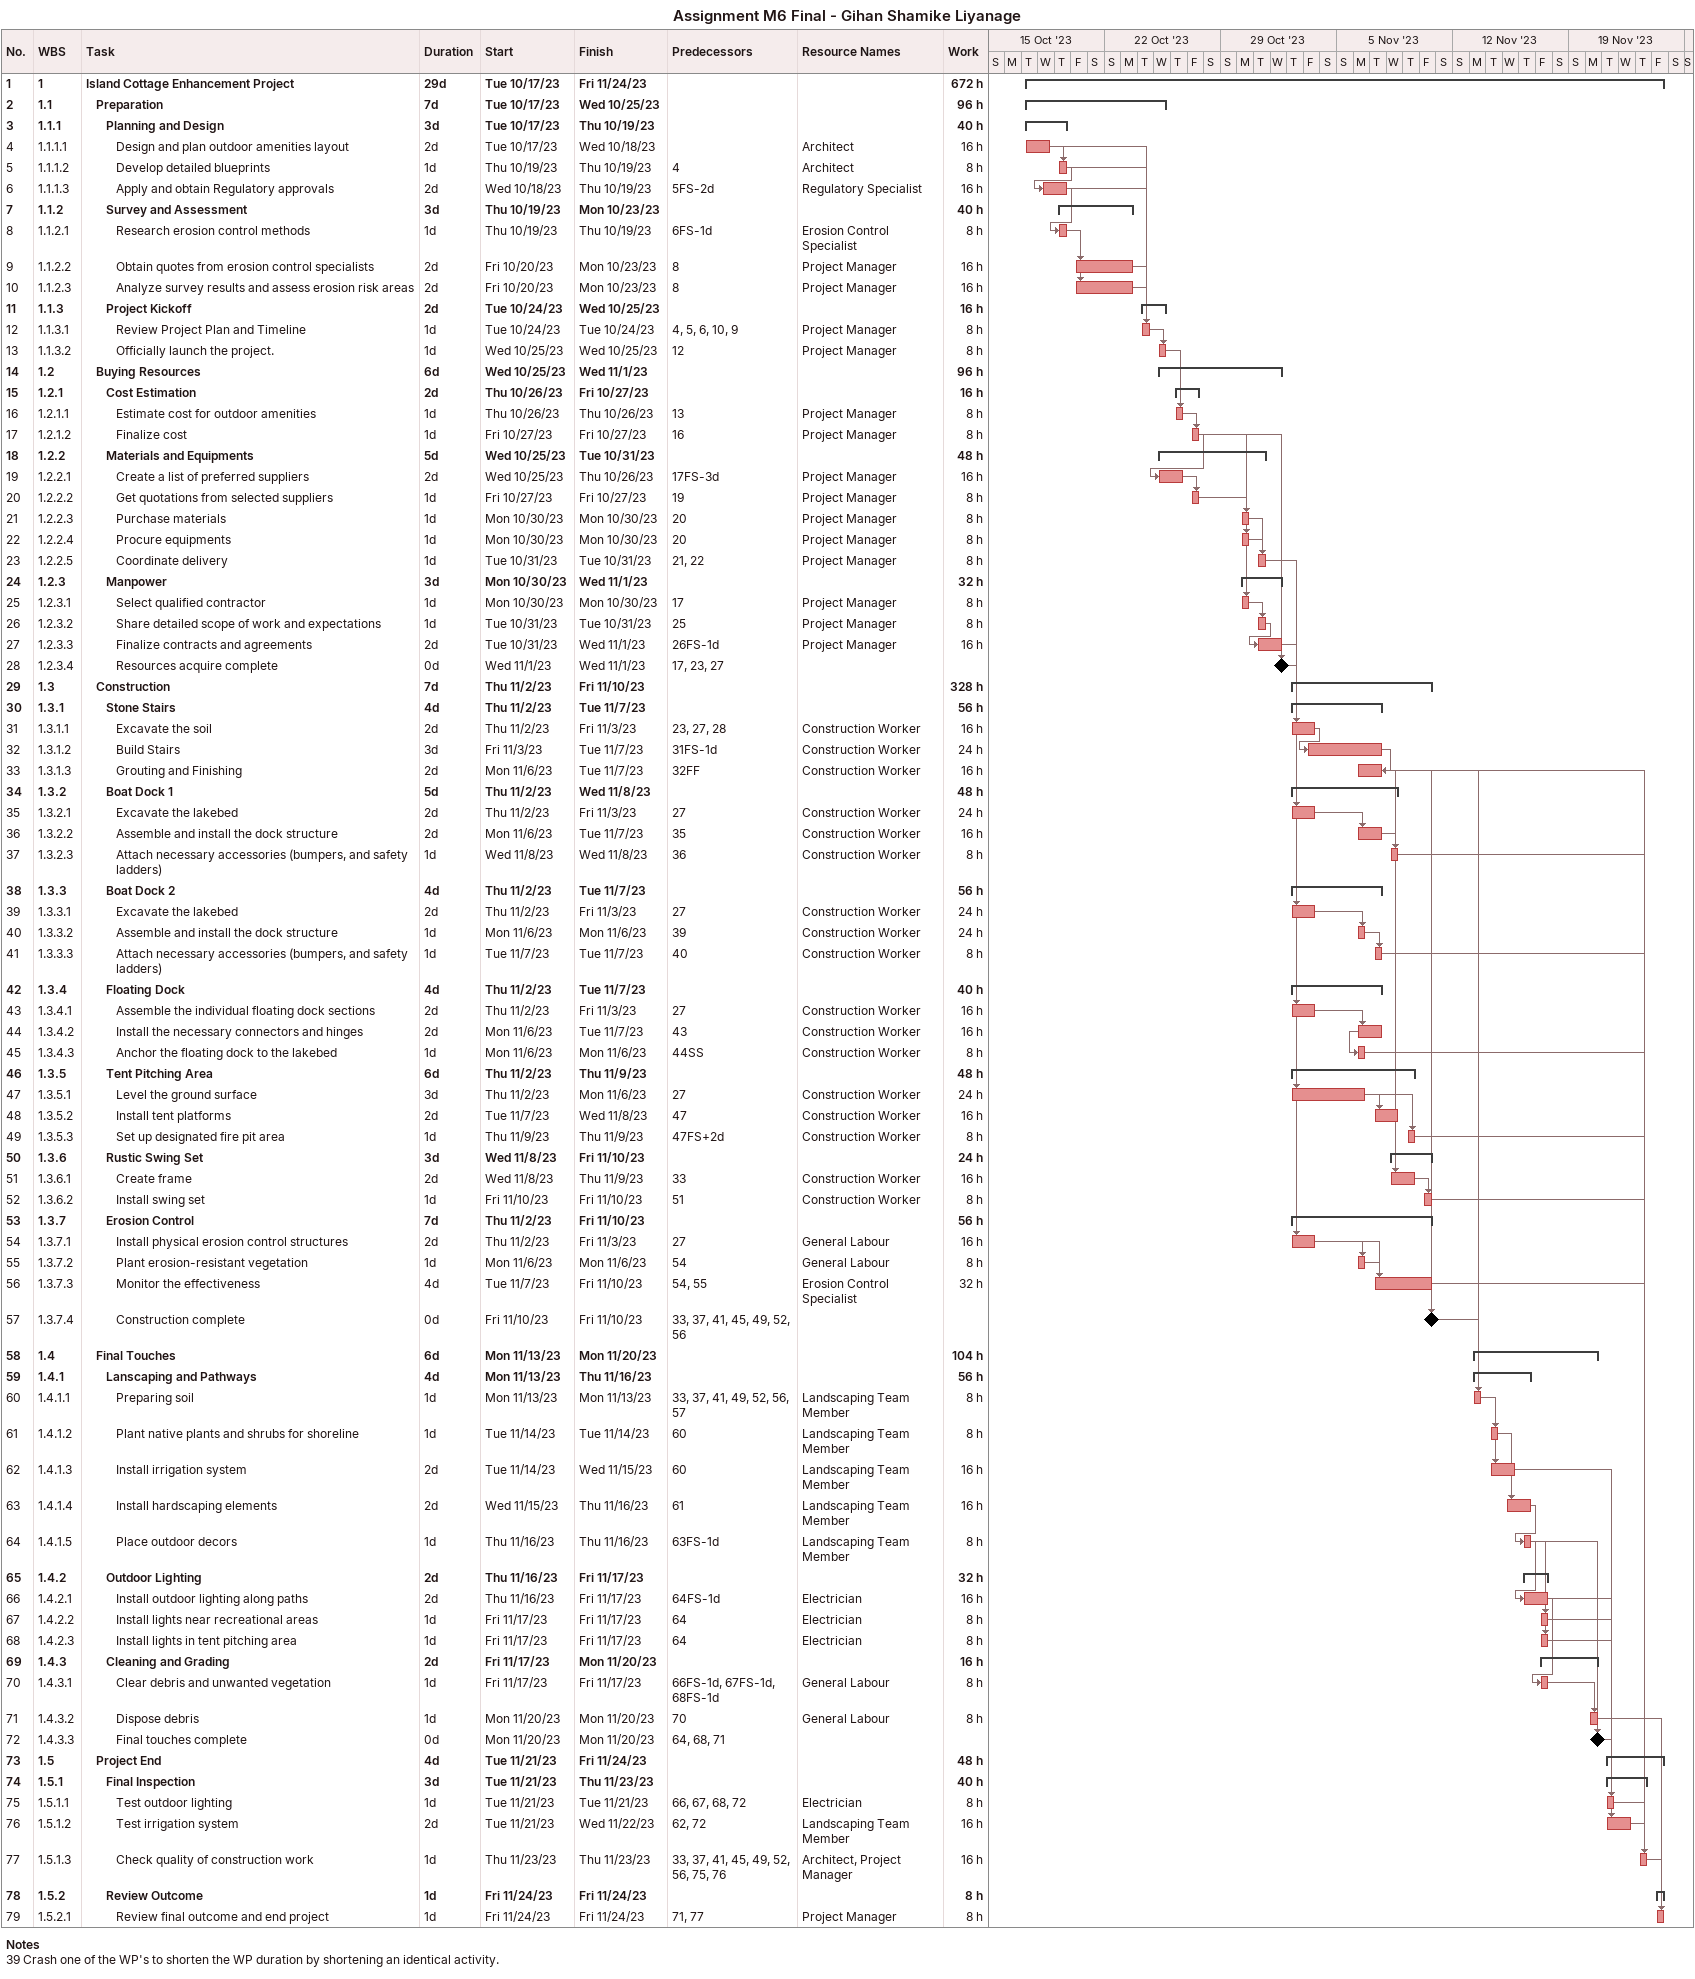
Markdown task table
Assignment M6 Final - Gihan Shamike Liyanage

| ID | WBS | Task | Duration | Start | Finish | Predecessors | Resources | Work (h) |
|---|---|---|---|---|---|---|---|---|
| 1 | 1 | **Island Cottage Enhancement Project** | 29d | 2023-10-17 | 2023-11-24 |  |  | 672 |
| 2 | 1.1 | **Preparation** | 7d | 2023-10-17 | 2023-10-25 |  |  | 96 |
| 3 | 1.1.1 | **Planning and Design** | 3d | 2023-10-17 | 2023-10-19 |  |  | 40 |
| 4 | 1.1.1.1 | Design and plan outdoor amenities layout | 2d | 2023-10-17 | 2023-10-18 |  | Architect | 16 |
| 5 | 1.1.1.2 | Develop detailed blueprints | 1d | 2023-10-19 | 2023-10-19 | 4 | Architect | 8 |
| 6 | 1.1.1.3 | Apply and obtain Regulatory approvals | 2d | 2023-10-18 | 2023-10-19 | 5FS-2d | Regulatory Specialist | 16 |
| 7 | 1.1.2 | **Survey and Assessment** | 3d | 2023-10-19 | 2023-10-23 |  |  | 40 |
| 8 | 1.1.2.1 | Research erosion control methods | 1d | 2023-10-19 | 2023-10-19 | 6FS-1d | Erosion Control Specialist | 8 |
| 9 | 1.1.2.2 | Obtain quotes from erosion control specialists | 2d | 2023-10-20 | 2023-10-23 | 8 | Project Manager | 16 |
| 10 | 1.1.2.3 | Analyze survey results and assess erosion risk areas | 2d | 2023-10-20 | 2023-10-23 | 8 | Project Manager | 16 |
| 11 | 1.1.3 | **Project Kickoff** | 2d | 2023-10-24 | 2023-10-25 |  |  | 16 |
| 12 | 1.1.3.1 | Review Project Plan and Timeline | 1d | 2023-10-24 | 2023-10-24 | 4, 5, 6, 10, 9 | Project Manager | 8 |
| 13 | 1.1.3.2 | Officially launch the project. | 1d | 2023-10-25 | 2023-10-25 | 12 | Project Manager | 8 |
| 14 | 1.2 | **Buying Resources** | 6d | 2023-10-25 | 2023-11-01 |  |  | 96 |
| 15 | 1.2.1 | **Cost Estimation** | 2d | 2023-10-26 | 2023-10-27 |  |  | 16 |
| 16 | 1.2.1.1 | Estimate cost for outdoor amenities | 1d | 2023-10-26 | 2023-10-26 | 13 | Project Manager | 8 |
| 17 | 1.2.1.2 | Finalize cost | 1d | 2023-10-27 | 2023-10-27 | 16 | Project Manager | 8 |
| 18 | 1.2.2 | **Materials and Equipments** | 5d | 2023-10-25 | 2023-10-31 |  |  | 48 |
| 19 | 1.2.2.1 | Create a list of preferred suppliers | 2d | 2023-10-25 | 2023-10-26 | 17FS-3d | Project Manager | 16 |
| 20 | 1.2.2.2 | Get quotations from selected suppliers | 1d | 2023-10-27 | 2023-10-27 | 19 | Project Manager | 8 |
| 21 | 1.2.2.3 | Purchase materials | 1d | 2023-10-30 | 2023-10-30 | 20 | Project Manager | 8 |
| 22 | 1.2.2.4 | Procure equipments | 1d | 2023-10-30 | 2023-10-30 | 20 | Project Manager | 8 |
| 23 | 1.2.2.5 | Coordinate delivery | 1d | 2023-10-31 | 2023-10-31 | 21, 22 | Project Manager | 8 |
| 24 | 1.2.3 | **Manpower** | 3d | 2023-10-30 | 2023-11-01 |  |  | 32 |
| 25 | 1.2.3.1 | Select qualified contractor | 1d | 2023-10-30 | 2023-10-30 | 17 | Project Manager | 8 |
| 26 | 1.2.3.2 | Share detailed scope of work and expectations | 1d | 2023-10-31 | 2023-10-31 | 25 | Project Manager | 8 |
| 27 | 1.2.3.3 | Finalize contracts and agreements | 2d | 2023-10-31 | 2023-11-01 | 26FS-1d | Project Manager | 16 |
| 28 | 1.2.3.4 | Resources acquire complete | 0d | 2023-11-01 | 2023-11-01 | 17, 23, 27 |  |  |
| 29 | 1.3 | **Construction** | 7d | 2023-11-02 | 2023-11-10 |  |  | 328 |
| 30 | 1.3.1 | **Stone Stairs** | 4d | 2023-11-02 | 2023-11-07 |  |  | 56 |
| 31 | 1.3.1.1 | Excavate the soil | 2d | 2023-11-02 | 2023-11-03 | 23, 27, 28 | Construction Worker | 16 |
| 32 | 1.3.1.2 | Build Stairs | 3d | 2023-11-03 | 2023-11-07 | 31FS-1d | Construction Worker | 24 |
| 33 | 1.3.1.3 | Grouting and Finishing | 2d | 2023-11-06 | 2023-11-07 | 32FF | Construction Worker | 16 |
| 34 | 1.3.2 | **Boat Dock 1** | 5d | 2023-11-02 | 2023-11-08 |  |  | 48 |
| 35 | 1.3.2.1 | Excavate the lakebed | 2d | 2023-11-02 | 2023-11-03 | 27 | Construction Worker | 24 |
| 36 | 1.3.2.2 | Assemble and install the dock structure | 2d | 2023-11-06 | 2023-11-07 | 35 | Construction Worker | 16 |
| 37 | 1.3.2.3 | Attach necessary accessories (bumpers, and safety ladders) | 1d | 2023-11-08 | 2023-11-08 | 36 | Construction Worker | 8 |
| 38 | 1.3.3 | **Boat Dock 2** | 4d | 2023-11-02 | 2023-11-07 |  |  | 56 |
| 39 | 1.3.3.1 | Excavate the lakebed | 2d | 2023-11-02 | 2023-11-03 | 27 | Construction Worker | 24 |
| 40 | 1.3.3.2 | Assemble and install the dock structure | 1d | 2023-11-06 | 2023-11-06 | 39 | Construction Worker | 24 |
| 41 | 1.3.3.3 | Attach necessary accessories (bumpers, and safety ladders) | 1d | 2023-11-07 | 2023-11-07 | 40 | Construction Worker | 8 |
| 42 | 1.3.4 | **Floating Dock** | 4d | 2023-11-02 | 2023-11-07 |  |  | 40 |
| 43 | 1.3.4.1 | Assemble the individual floating dock sections | 2d | 2023-11-02 | 2023-11-03 | 27 | Construction Worker | 16 |
| 44 | 1.3.4.2 | Install the necessary connectors and hinges | 2d | 2023-11-06 | 2023-11-07 | 43 | Construction Worker | 16 |
| 45 | 1.3.4.3 | Anchor the floating dock to the lakebed | 1d | 2023-11-06 | 2023-11-06 | 44SS | Construction Worker | 8 |
| 46 | 1.3.5 | **Tent Pitching Area** | 6d | 2023-11-02 | 2023-11-09 |  |  | 48 |
| 47 | 1.3.5.1 | Level the ground surface | 3d | 2023-11-02 | 2023-11-06 | 27 | Construction Worker | 24 |
| 48 | 1.3.5.2 | Install tent platforms | 2d | 2023-11-07 | 2023-11-08 | 47 | Construction Worker | 16 |
| 49 | 1.3.5.3 | Set up designated fire pit area | 1d | 2023-11-09 | 2023-11-09 | 47FS+2d | Construction Worker | 8 |
| 50 | 1.3.6 | **Rustic Swing Set** | 3d | 2023-11-08 | 2023-11-10 |  |  | 24 |
| 51 | 1.3.6.1 | Create frame | 2d | 2023-11-08 | 2023-11-09 | 33 | Construction Worker | 16 |
| 52 | 1.3.6.2 | Install swing set | 1d | 2023-11-10 | 2023-11-10 | 51 | Construction Worker | 8 |
| 53 | 1.3.7 | **Erosion Control** | 7d | 2023-11-02 | 2023-11-10 |  |  | 56 |
| 54 | 1.3.7.1 | Install physical erosion control structures | 2d | 2023-11-02 | 2023-11-03 | 27 | General Labour | 16 |
| 55 | 1.3.7.2 | Plant erosion-resistant vegetation | 1d | 2023-11-06 | 2023-11-06 | 54 | General Labour | 8 |
| 56 | 1.3.7.3 | Monitor the effectiveness | 4d | 2023-11-07 | 2023-11-10 | 54, 55 | Erosion Control Specialist | 32 |
| 57 | 1.3.7.4 | Construction complete | 0d | 2023-11-10 | 2023-11-10 | 33, 37, 41, 45, 49, 52, 56 |  |  |
| 58 | 1.4 | **Final Touches** | 6d | 2023-11-13 | 2023-11-20 |  |  | 104 |
| 59 | 1.4.1 | **Lanscaping and Pathways** | 4d | 2023-11-13 | 2023-11-16 |  |  | 56 |
| 60 | 1.4.1.1 | Preparing soil | 1d | 2023-11-13 | 2023-11-13 | 33, 37, 41, 49, 52, 56, 57 | Landscaping Team Member | 8 |
| 61 | 1.4.1.2 | Plant native plants and shrubs for shoreline | 1d | 2023-11-14 | 2023-11-14 | 60 | Landscaping Team Member | 8 |
| 62 | 1.4.1.3 | Install irrigation system | 2d | 2023-11-14 | 2023-11-15 | 60 | Landscaping Team Member | 16 |
| 63 | 1.4.1.4 | Install hardscaping elements | 2d | 2023-11-15 | 2023-11-16 | 61 | Landscaping Team Member | 16 |
| 64 | 1.4.1.5 | Place outdoor decors | 1d | 2023-11-16 | 2023-11-16 | 63FS-1d | Landscaping Team Member | 8 |
| 65 | 1.4.2 | **Outdoor Lighting** | 2d | 2023-11-16 | 2023-11-17 |  |  | 32 |
| 66 | 1.4.2.1 | Install outdoor lighting along paths | 2d | 2023-11-16 | 2023-11-17 | 64FS-1d | Electrician | 16 |
| 67 | 1.4.2.2 | Install lights near recreational areas | 1d | 2023-11-17 | 2023-11-17 | 64 | Electrician | 8 |
| 68 | 1.4.2.3 | Install lights in tent pitching area | 1d | 2023-11-17 | 2023-11-17 | 64 | Electrician | 8 |
| 69 | 1.4.3 | **Cleaning and Grading** | 2d | 2023-11-17 | 2023-11-20 |  |  | 16 |
| 70 | 1.4.3.1 | Clear debris and unwanted vegetation | 1d | 2023-11-17 | 2023-11-17 | 66FS-1d, 67FS-1d, 68FS-1d | General Labour | 8 |
| 71 | 1.4.3.2 | Dispose debris | 1d | 2023-11-20 | 2023-11-20 | 70 | General Labour | 8 |
| 72 | 1.4.3.3 | Final touches complete | 0d | 2023-11-20 | 2023-11-20 | 64, 68, 71 |  |  |
| 73 | 1.5 | **Project End** | 4d | 2023-11-21 | 2023-11-24 |  |  | 48 |
| 74 | 1.5.1 | **Final Inspection** | 3d | 2023-11-21 | 2023-11-23 |  |  | 40 |
| 75 | 1.5.1.1 | Test outdoor lighting | 1d | 2023-11-21 | 2023-11-21 | 66, 67, 68, 72 | Electrician | 8 |
| 76 | 1.5.1.2 | Test irrigation system | 2d | 2023-11-21 | 2023-11-22 | 62, 72 | Landscaping Team Member | 16 |
| 77 | 1.5.1.3 | Check quality of construction work | 1d | 2023-11-23 | 2023-11-23 | 33, 37, 41, 45, 49, 52, 56, 75, 76 | Architect, Project Manager | 16 |
| 78 | 1.5.2 | **Review Outcome** | 1d | 2023-11-24 | 2023-11-24 |  |  | 8 |
| 79 | 1.5.2.1 | Review final outcome and end project | 1d | 2023-11-24 | 2023-11-24 | 71, 77 | Project Manager | 8 |

Notes
- 39: Crash one of the WP's to shorten the WP duration by shortening an identical activity.
